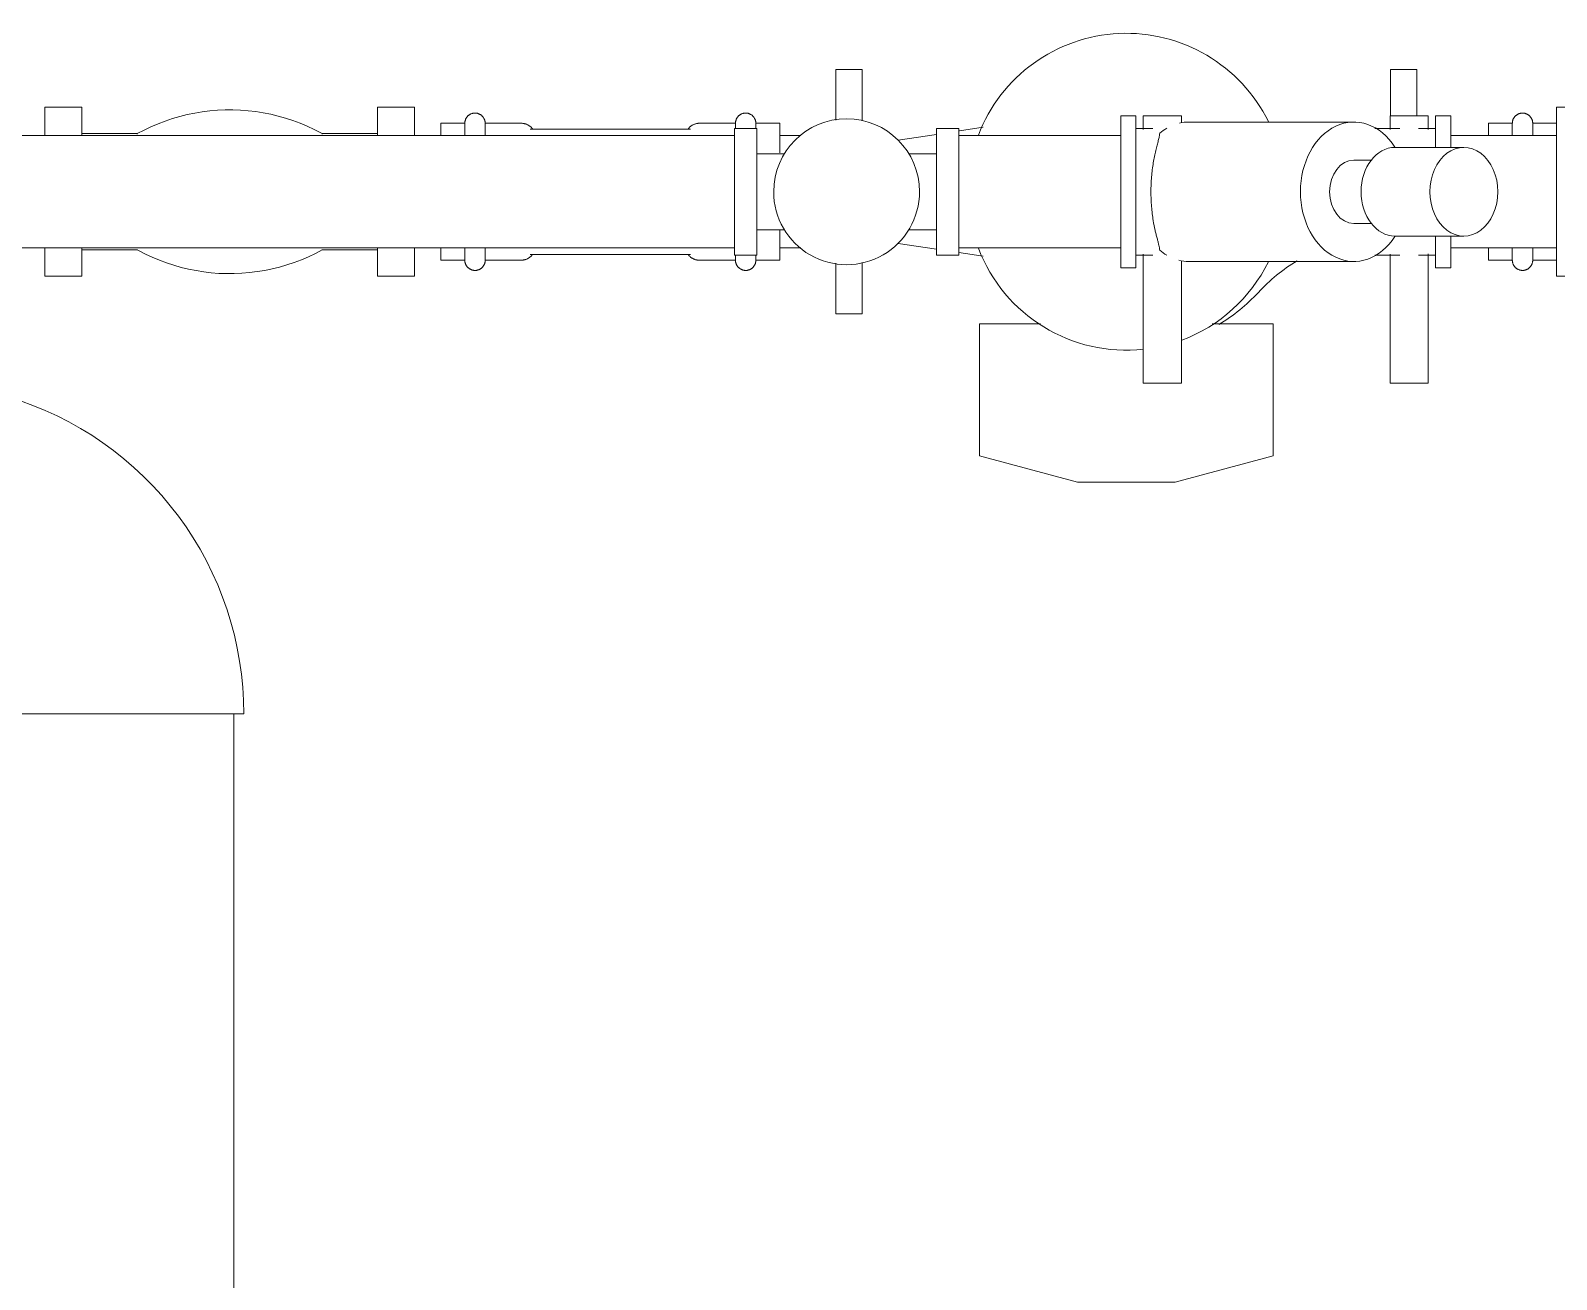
# Model space of a CAD drawing. Header units: inches. Extents: x -3299 to -2222, y -94 to 482.
# Drawn here: x -2430.77 to -2401.87, y 302.75 to 326.4 of the extents above; entities that cross this region are included whole.
import ezdxf

# ---------------------------------------------------------------- set-up
doc = ezdxf.new("R2010")
doc.units = ezdxf.units.IN
doc.header["$MEASUREMENT"] = 0
doc.layers.add('M-EQPM', color=50, linetype='Continuous', lineweight=9)
doc.layers.add('P-PIPE', color=3, linetype='Continuous', lineweight=9)

# ---------------------------------------------------------------- blocks, each defined once
blk = doc.blocks.new('Pump-Circulator-Grundfos-TPE-Close_Coupled - ERROR_LOAD TYPE CATALOG-V22-PLG_ ROOF LEVEL')
at = {"layer": 'M-EQPM'}
for p, q in [((-5, 2.312), (-5.5, 2.312)), ((-5.5, 2.312), (-5.5, 1.355)), ((-5, 1.342), (-5, 2.312)), ((5.5, 2.312), (5, 2.312)), ((5, 2.312), (5, 1.44)), ((5.5, 1.44), (5.5, 2.312)), ((-2.714, 1.221), (-3.161, 1.153)), ((-3.598, 1.087), (-4.321, 0.978)), ((-4.321, -0.978), (-3.598, -1.087)), ((-3.173, -1.151), (-2.714, -1.221)), ((-5.5, -1.355), (-5.5, -2.313)), ((-5, -2.313), (-5, -1.342)), ((-5.5, -2.313), (-5, -2.313)), ((-2.781, -2.5), (-2.781, -5.003)), ((-1.628, -2.5), (-2.781, -2.5)), ((2.781, -2.5), (1.628, -2.5)), ((2.781, -5.003), (2.781, -2.5)), ((-2.781, -5.003), (-0.927, -5.5)), ((0.927, -5.5), (2.781, -5.003)), ((-0.927, -5.5), (0.927, -5.5))]:
    blk.add_line(p, q, dxfattribs=at)
for centre, radius, start, end in [((0, 0), 3, 26.2684, 159.0803), ((0, 0), 3, 200.9197, 276.2189), ((0, 0), 3, 290.5032, 333.7316), ((5, -4.217), 3.404, 121.2259, 137.2588), ((0, 0.404), 3.404, 300.9694, 317.2588)]:
    blk.add_arc(centre, radius, start, end, dxfattribs=at)
blk = doc.blocks.new('Ball Valve - 2-6 Inch - 2_-V23-PLG_ ROOF LEVEL')
at = {"layer": 'P-PIPE'}
for p, q in [((-2.8, 1.6), (-3.5, 1.6)), ((-3.5, 1.068), (-3.5, 1.6)), ((-2.8, 1.6), (-2.8, 1.068)), ((3.5, 1.6), (2.8, 1.6)), ((2.8, 1.068), (2.8, 1.6)), ((3.5, 1.6), (3.5, 1.068)), ((-1.75, 1.1), (-2.8, 1.1)), ((-1.75, 1.093), (-1.75, 1.1)), ((2.8, 1.1), (1.75, 1.1)), ((1.75, 1.093), (1.75, 1.1)), ((-3.5, -1.6), (-3.5, -1.068)), ((-2.8, -1.068), (-2.8, -1.6)), ((-2.8, -1.1), (-1.75, -1.1)), ((-1.75, -1.1), (-1.75, -1.093)), ((1.75, -1.1), (1.75, -1.093)), ((1.75, -1.1), (2.8, -1.1)), ((2.8, -1.6), (2.8, -1.068)), ((3.5, -1.068), (3.5, -1.6)), ((-3.5, -1.6), (-2.8, -1.6)), ((2.8, -1.6), (3.5, -1.6))]:
    blk.add_line(p, q, dxfattribs=at)
at = {"layer": 'P-PIPE', "flags": 128}
for points in [[(-1.75, 1.1), (-1.622, 1.167), (-1.491, 1.23), (-1.357, 1.287), (-1.222, 1.338), (-1.084, 1.384), (-0.945, 1.425), (-0.805, 1.46), (-0.663, 1.489), (-0.519, 1.513), (-0.376, 1.531), (-0.231, 1.543), (-0.086, 1.549), (0.059, 1.55), (0.204, 1.545), (0.348, 1.534), (0.492, 1.517), (0.635, 1.494), (0.778, 1.466), (0.919, 1.432), (1.058, 1.393), (1.196, 1.347), (1.332, 1.297), (1.466, 1.241), (1.597, 1.18), (1.726, 1.113), (1.75, 1.1)], [(1.75, -1.1), (1.622, -1.167), (1.491, -1.23), (1.357, -1.287), (1.222, -1.338), (1.084, -1.384), (0.945, -1.425), (0.805, -1.46), (0.663, -1.489), (0.519, -1.513), (0.376, -1.531), (0.231, -1.543), (0.086, -1.549), (-0.059, -1.55), (-0.204, -1.545), (-0.348, -1.534), (-0.492, -1.517), (-0.635, -1.494), (-0.778, -1.466), (-0.919, -1.432), (-1.058, -1.393), (-1.196, -1.347), (-1.332, -1.297), (-1.466, -1.241), (-1.597, -1.18), (-1.726, -1.113), (-1.75, -1.1)]]:
    blk.add_lwpolyline(points, dxfattribs=at)
blk = doc.blocks.new('Ball Valve - 2-6 Inch - 2_-V26-PLG_ ROOF LEVEL')
at = {"layer": 'P-PIPE'}
for p, q in [((-2.8, 1.6), (-3.5, 1.6)), ((-3.5, -1.6), (-3.5, 1.6)), ((-2.8, 1.6), (-2.8, -1.6)), ((3.5, 1.6), (2.8, 1.6)), ((2.8, 0.503), (2.8, 1.6)), ((3.5, 1.6), (3.5, 0.503)), ((-1.75, 1.1), (-2.8, 1.1)), ((-1.75, -1.1), (-1.75, 1.1)), ((2.8, 1.1), (1.75, 1.1)), ((1.75, 0.525), (1.75, 1.1)), ((0, 0.3), (0, 0.5)), ((0, 0.5), (1.698, 0.5)), ((1.698, 0.5), (2.028, 0.5)), ((1.698, -0.5), (1.698, 0.5)), ((2.028, 0.5), (5, 0.5)), ((2.028, -0.5), (2.028, 0.5)), ((5, 0.5), (5, -0.5)), ((0, -0.5), (0, -0.3)), ((1.698, -0.5), (0, -0.5)), ((2.028, -0.5), (1.698, -0.5)), ((1.75, -1.1), (1.75, -0.525)), ((5, -0.5), (2.028, -0.5)), ((2.8, -1.6), (2.8, -0.503)), ((3.5, -0.503), (3.5, -1.6)), ((-2.8, -1.1), (-1.75, -1.1)), ((1.75, -1.1), (2.8, -1.1)), ((-3.5, -1.6), (-2.8, -1.6)), ((2.8, -1.6), (3.5, -1.6))]:
    blk.add_line(p, q, dxfattribs=at)
at = {"layer": 'P-PIPE', "flags": 128}
for points in [[(-1.75, 1.1), (-1.622, 1.167), (-1.491, 1.23), (-1.357, 1.287), (-1.222, 1.338), (-1.084, 1.384), (-0.945, 1.425), (-0.805, 1.46), (-0.663, 1.489), (-0.519, 1.513), (-0.376, 1.531), (-0.231, 1.543), (-0.086, 1.549), (0.059, 1.55), (0.204, 1.545), (0.348, 1.534), (0.492, 1.517), (0.635, 1.494), (0.778, 1.466), (0.919, 1.432), (1.058, 1.393), (1.196, 1.347), (1.332, 1.297), (1.466, 1.241), (1.597, 1.18), (1.726, 1.113), (1.75, 1.1)], [(1.75, -1.1), (1.622, -1.167), (1.491, -1.23), (1.357, -1.287), (1.222, -1.338), (1.084, -1.384), (0.945, -1.425), (0.805, -1.46), (0.663, -1.489), (0.519, -1.513), (0.376, -1.531), (0.231, -1.543), (0.086, -1.549), (-0.059, -1.55), (-0.204, -1.545), (-0.348, -1.534), (-0.492, -1.517), (-0.635, -1.494), (-0.778, -1.466), (-0.919, -1.432), (-1.058, -1.393), (-1.196, -1.347), (-1.332, -1.297), (-1.466, -1.241), (-1.597, -1.18), (-1.726, -1.113), (-1.75, -1.1)]]:
    blk.add_lwpolyline(points, dxfattribs=at)
at = {"layer": 'P-PIPE'}
for radius, start, end in [(0.6, 56.9143, 180), (0.3, 360, 180), (0.2, 360, 180), (0.2, 137.3441, 165), (0.2, 90, 120), (0.2, 45, 75), (0.2, 15, 42.6559), (0.6, 180, 303.0857), (0.3, 180, 360), (0.2, 180, 360), (0.2, 195, 225), (0.2, 240, 300), (0.2, 315, 345)]:
    blk.add_arc((0, 0), radius, start, end, dxfattribs=at)
for points, knots in [([(-0.125, 0.587), (-0.118, 0.588), (-0.1, 0.592), (-0.081, 0.595), (-0.07, 0.596)], [-0.56672734, -0.56672734, -0.56672734, -0.56672734, -0.55555556, -0.5370319, -0.5370319, -0.5370319, -0.5370319]), ([(0.07, 0.596), (0.082, 0.595), (0.1, 0.592), (0.118, 0.588), (0.125, 0.587)], [-0.46297698, -0.46297698, -0.46297698, -0.46297698, -0.44444444, -0.43329467, -0.43329467, -0.43329467, -0.43329467]), ([(-0.481, 0.358), (-0.474, 0.368), (-0.463, 0.382), (-0.45, 0.397), (-0.446, 0.402)], [-0.79646997, -0.79646997, -0.79646997, -0.79646997, -0.77777778, -0.76652009, -0.76652009, -0.76652009, -0.76652009]), ([(-0.571, 0.186), (-0.568, 0.192), (-0.562, 0.21), (-0.555, 0.228), (-0.551, 0.238)], [-0.90017278, -0.90017278, -0.90017278, -0.90017278, -0.88888889, -0.87024048, -0.87024048, -0.87024048, -0.87024048]), ([(-0.543, -0.255), (-0.547, -0.247), (-0.554, -0.23), (-0.561, -0.214), (-0.564, -0.206)], [-0.13898376, -0.13898376, -0.13898376, -0.13898376, -0.125, -0.11095305, -0.11095305, -0.11095305, -0.11095305]), ([(-0.205, -0.564), (-0.213, -0.561), (-0.23, -0.555), (-0.246, -0.547), (-0.254, -0.544)], [-0.38898095, -0.38898095, -0.38898095, -0.38898095, -0.375, -0.3608877, -0.3608877, -0.3608877, -0.3608877]), ([(0.255, -0.543), (0.247, -0.547), (0.231, -0.554), (0.214, -0.561), (0.206, -0.564)], [-0.63900087, -0.63900087, -0.63900087, -0.63900087, -0.625, -0.61088512, -0.61088512, -0.61088512, -0.61088512])]:
    blk.add_open_spline(points, degree=3, knots=knots, dxfattribs=at)
blk = doc.blocks.new('Balancing Valve - Straight - 0_5-2 Inch - Threaded - 2_-V27-PLG_ ROOF LEVEL')
at = {"layer": 'P-PIPE'}
for p, q in [((-2.697, 3.625), (-2.697, 1.178)), ((-2.697, 3.625), (-1.977, 3.625)), ((-1.977, 1.179), (-1.977, 3.625)), ((1.977, 3.625), (1.977, 1.306)), ((1.977, 3.625), (2.697, 3.625)), ((2.697, 1.179), (2.697, 3.625)), ((-2.837, 1.44), (-3.125, 1.44)), ((-3.125, 0.847), (-3.125, 1.44)), ((-2.837, 1.44), (-2.837, 0.847)), ((-2.515, 1.2), (-2.837, 1.2)), ((-1.69, 1.2), (-2.159, 1.2)), ((1.837, 1.32), (-1.29, 1.32)), ((2.837, 1.2), (2.515, 1.2)), ((3.125, 1.44), (2.837, 1.44)), ((2.837, -1.44), (2.837, 1.44)), ((3.125, 1.44), (3.125, -1.44)), ((-2.071, 0.84), (-3.374, 0.84)), ((-1.29, 0.6), (-1.622, 0.6)), ((-3.374, -0.84), (-2.071, -0.84)), ((-3.125, -1.44), (-3.125, -0.847)), ((-2.837, -0.847), (-2.837, -1.44)), ((-1.622, -0.6), (-1.29, -0.6)), ((-3.125, -1.44), (-2.837, -1.44)), ((-2.837, -1.2), (-2.515, -1.2)), ((-2.697, -1.178), (-2.697, -1.44)), ((-1.977, -1.44), (-2.697, -1.44)), ((-2.159, -1.2), (-1.69, -1.2)), ((-1.977, -1.44), (-1.977, -1.179)), ((-1.29, -1.32), (1.837, -1.32)), ((1.977, -1.306), (1.977, -1.44)), ((2.697, -1.44), (1.977, -1.44)), ((2.515, -1.2), (2.837, -1.2)), ((2.697, -1.44), (2.697, -1.179)), ((2.837, -1.44), (3.125, -1.44))]:
    blk.add_line(p, q, dxfattribs=at)
for centre, major_axis, start_param, end_param in [((-1.29, 0), (0, 1.32), 4.712389, 7.159761), ((1.837, 0), (0, 1.32), 6.096051, 6.283185), ((1.837, 0), (0, 1.32), 5.708191, 5.857876), ((-3.374, 0), (0, 0.84), 4.712389, 7.853982), ((-2.071, 0), (0, 0.84), 4.712389, 6.283185), ((-1.29, 0), (0, 0.6), 4.712389, 6.283185), ((-3.374, 0), (0, 0.84), 1.570796, 4.712389), ((-2.071, 0), (0, 0.84), 3.141593, 4.712389), ((-1.29, 0), (0, 1.32), 2.265017, 4.712389), ((-1.29, 0), (0, 0.6), 3.141593, 4.712389), ((1.837, 0), (0, 1.32), 3.566902, 3.716587), ((1.837, 0), (0, 1.32), 3.141593, 3.314785)]:
    blk.add_ellipse(centre, major_axis=major_axis, ratio=0.766044, start_param=start_param, end_param=end_param, dxfattribs=at)
for points, knots in [([(2.553, 0), (2.553, 0.095), (2.545, 0.284), (2.515, 0.529), (2.484, 0.684), (2.465, 0.766), (2.453, 0.819), (2.436, 0.881), (2.418, 0.95), (2.399, 1.03), (2.39, 1.079), (2.387, 1.108)], [0, 0, 0, 0, 0.2, 0.4, 0.55, 0.5875, 0.625, 0.7, 0.775, 0.85, 1, 1, 1, 1]), ([(2.387, -1.108), (2.389, -1.089), (2.395, -1.046), (2.409, -0.984), (2.424, -0.927), (2.436, -0.881), (2.449, -0.831), (2.466, -0.762), (2.487, -0.669), (2.517, -0.507), (2.545, -0.284), (2.553, -0.095), (2.553, 0)], [0, 0, 0, 0, 0.1, 0.2, 0.25, 0.3, 0.35, 0.4, 0.5, 0.6, 0.8, 1, 1, 1, 1])]:
    blk.add_open_spline(points, degree=3, knots=knots, dxfattribs=at)
blk = doc.blocks.new('Check Valve - 0_375-4 Inch - Threaded - 2_-V28-PLG_ ROOF LEVEL')
at = {"layer": 'P-PIPE'}
for p, q in [((-1.7, 1.2), (-2.125, 1.2)), ((-2.125, -1.2), (-2.125, 1.2)), ((-1.7, 1.2), (-1.7, -1.2)), ((2.125, 1.2), (1.7, 1.2)), ((1.7, -1.2), (1.7, 1.2)), ((2.125, 1.2), (2.125, -1.2)), ((-1.174, 0.72), (-1.7, 0.72)), ((1.7, 0.72), (1.174, 0.72)), ((-1.7, -0.72), (-1.174, -0.72)), ((1.174, -0.72), (1.7, -0.72)), ((-2.125, -1.2), (-1.7, -1.2)), ((1.7, -1.2), (2.125, -1.2))]:
    blk.add_line(p, q, dxfattribs=at)
for start, end in [(360, 180), (180, 360)]:
    blk.add_arc((0, 0), 1.381, start, end, dxfattribs=at)
blk = doc.blocks.new('Elbow - Welded - Generic - Standard-V39-PLG_ ROOF LEVEL')
at = {"layer": 'P-PIPE'}
for p, q in [((-2.25, 4.016), (2.25, 4.016)), ((-4.016, -2.25), (-4.016, 2.25))]:
    blk.add_line(p, q, dxfattribs=at)
at = {"layer": 'P-PIPE', "flags": 128}
for points in [[(-4.016, -2.25), (-3.765, -2.245), (-3.515, -2.23), (-3.266, -2.205), (-3.018, -2.17), (-2.771, -2.125), (-2.526, -2.07), (-2.284, -2.006), (-2.045, -1.932), (-1.808, -1.848), (-1.576, -1.755), (-1.347, -1.653), (-1.122, -1.542), (-0.902, -1.422), (-0.687, -1.293), (-0.478, -1.156), (-0.274, -1.01), (-0.076, -0.856), (0.116, -0.695), (0.301, -0.526), (0.479, -0.35), (0.65, -0.166), (0.814, 0.024), (0.969, 0.22), (1.117, 0.422), (1.257, 0.63), (1.388, 0.844), (1.51, 1.063), (1.624, 1.286), (1.729, 1.514), (1.824, 1.745), (1.91, 1.981), (1.987, 2.219), (2.054, 2.461), (2.111, 2.705), (2.159, 2.951), (2.196, 3.199), (2.224, 3.448), (2.242, 3.698), (2.25, 3.948), (2.25, 4.016)], [(-2.25, 4.016), (-2.251, 3.945), (-2.256, 3.875), (-2.263, 3.804), (-2.273, 3.734), (-2.285, 3.665), (-2.301, 3.596), (-2.319, 3.528), (-2.34, 3.46), (-2.363, 3.394), (-2.389, 3.328), (-2.418, 3.264), (-2.45, 3.2), (-2.483, 3.138), (-2.52, 3.078), (-2.558, 3.019), (-2.599, 2.961), (-2.643, 2.905), (-2.688, 2.851), (-2.736, 2.799), (-2.786, 2.749), (-2.837, 2.701), (-2.891, 2.655), (-2.946, 2.611), (-3.003, 2.569), (-3.062, 2.53), (-3.122, 2.493), (-3.184, 2.458), (-3.246, 2.426), (-3.311, 2.397), (-3.376, 2.37), (-3.442, 2.346), (-3.509, 2.324), (-3.578, 2.305), (-3.646, 2.289), (-3.716, 2.276), (-3.785, 2.265), (-3.856, 2.257), (-3.926, 2.252), (-3.997, 2.25), (-4.016, 2.25)]]:
    blk.add_lwpolyline(points, dxfattribs=at)

msp = doc.modelspace()

# ---------------------------------------------------------------- linework, layer by layer
at = {"layer": 'P-PIPE'}
for p, q in [((-2422.547, 324.641), (-2423.001, 324.641)), ((-2421.48, 324.641), (-2422.161, 324.641)), ((-2417.421, 324.641), (-2418.102, 324.641)), ((-2416.581, 324.641), (-2417.035, 324.641)), ((-2402.709, 324.641), (-2403.163, 324.641)), ((-2401.873, 324.641), (-2402.323, 324.641)), ((-2417.442, 324.406), (-2451.501, 324.406)), ((-2418.275, 324.532), (-2421.307, 324.532)), ((-2416.182, 324.406), (-2416.581, 324.406)), ((-2410.125, 324.406), (-2413.192, 324.406)), ((-2401.873, 324.406), (-2403.875, 324.406)), ((-2451.501, 322.282), (-2417.442, 322.282)), ((-2416.581, 322.282), (-2416.182, 322.282)), ((-2413.192, 322.282), (-2410.125, 322.282)), ((-2403.875, 322.282), (-2401.873, 322.282)), ((-2423.001, 322.048), (-2422.547, 322.048)), ((-2422.161, 322.048), (-2421.48, 322.048)), ((-2421.307, 322.157), (-2418.275, 322.157)), ((-2418.102, 322.048), (-2417.421, 322.048)), ((-2417.035, 322.048), (-2416.581, 322.048)), ((-2403.163, 322.048), (-2402.709, 322.048)), ((-2402.323, 322.048), (-2401.873, 322.048)), ((-2426.92, 238.923), (-2426.92, 313.46))]:
    msp.add_line(p, q, dxfattribs=at)
at = {"layer": 'P-PIPE', "flags": 128}
for points in [[(-2422.547, 324.641), (-2422.547, 324.649), (-2422.546, 324.656), (-2422.546, 324.664), (-2422.545, 324.672), (-2422.543, 324.679), (-2422.542, 324.687), (-2422.54, 324.694), (-2422.537, 324.702), (-2422.535, 324.709), (-2422.532, 324.716), (-2422.529, 324.723), (-2422.525, 324.73), (-2422.522, 324.737), (-2422.518, 324.743), (-2422.513, 324.75), (-2422.509, 324.756), (-2422.504, 324.762), (-2422.499, 324.768), (-2422.494, 324.774), (-2422.489, 324.779), (-2422.483, 324.785), (-2422.477, 324.79), (-2422.471, 324.794), (-2422.465, 324.799), (-2422.458, 324.803), (-2422.452, 324.807), (-2422.445, 324.811), (-2422.438, 324.815), (-2422.431, 324.818), (-2422.424, 324.821), (-2422.417, 324.823), (-2422.409, 324.826), (-2422.402, 324.828), (-2422.394, 324.83), (-2422.387, 324.831), (-2422.379, 324.832), (-2422.372, 324.833), (-2422.364, 324.834), (-2422.356, 324.834), (-2422.348, 324.834), (-2422.341, 324.833), (-2422.333, 324.833), (-2422.325, 324.832), (-2422.318, 324.83), (-2422.31, 324.829), (-2422.303, 324.827), (-2422.295, 324.825), (-2422.288, 324.822), (-2422.281, 324.819), (-2422.274, 324.816), (-2422.267, 324.813), (-2422.26, 324.809), (-2422.253, 324.805), (-2422.247, 324.801), (-2422.24, 324.797), (-2422.234, 324.792), (-2422.228, 324.787), (-2422.223, 324.782), (-2422.217, 324.777), (-2422.212, 324.771), (-2422.207, 324.765), (-2422.202, 324.759), (-2422.197, 324.753), (-2422.193, 324.747), (-2422.189, 324.74), (-2422.185, 324.734), (-2422.181, 324.727), (-2422.178, 324.72), (-2422.175, 324.713), (-2422.172, 324.705), (-2422.17, 324.698), (-2422.168, 324.691), (-2422.166, 324.683), (-2422.164, 324.676), (-2422.163, 324.668), (-2422.162, 324.66), (-2422.161, 324.653), (-2422.161, 324.645), (-2422.161, 324.641)], [(-2422.547, 324.6), (-2422.547, 324.612), (-2422.547, 324.622), (-2422.547, 324.63), (-2422.547, 324.635), (-2422.547, 324.639), (-2422.547, 324.641), (-2422.547, 324.641)], [(-2422.547, 324.641), (-2422.547, 324.64), (-2422.547, 324.637), (-2422.547, 324.631), (-2422.547, 324.624), (-2422.547, 324.615), (-2422.547, 324.604), (-2422.547, 324.59), (-2422.547, 324.575), (-2422.547, 324.558), (-2422.547, 324.538), (-2422.547, 324.517), (-2422.547, 324.494), (-2422.547, 324.469), (-2422.547, 324.443), (-2422.547, 324.414)], [(-2422.161, 324.406), (-2422.161, 324.435), (-2422.161, 324.462), (-2422.161, 324.488), (-2422.161, 324.511), (-2422.161, 324.533), (-2422.161, 324.553), (-2422.161, 324.571), (-2422.161, 324.586), (-2422.161, 324.6), (-2422.161, 324.612), (-2422.161, 324.622), (-2422.161, 324.63), (-2422.161, 324.635), (-2422.161, 324.639), (-2422.161, 324.641), (-2422.161, 324.641)], [(-2422.161, 324.641), (-2422.161, 324.64), (-2422.161, 324.637), (-2422.161, 324.631), (-2422.161, 324.624), (-2422.161, 324.615), (-2422.161, 324.604)], [(-2421.48, 324.641), (-2421.469, 324.641), (-2421.458, 324.64), (-2421.447, 324.639), (-2421.437, 324.637), (-2421.426, 324.635), (-2421.415, 324.633), (-2421.405, 324.63), (-2421.394, 324.627), (-2421.384, 324.623), (-2421.374, 324.619), (-2421.364, 324.615), (-2421.354, 324.61), (-2421.345, 324.605), (-2421.335, 324.599), (-2421.326, 324.593), (-2421.317, 324.587), (-2421.309, 324.58), (-2421.3, 324.573), (-2421.292, 324.566), (-2421.285, 324.558), (-2421.277, 324.55), (-2421.27, 324.542), (-2421.263, 324.533), (-2421.262, 324.532)], [(-2418.32, 324.532), (-2418.313, 324.54), (-2418.306, 324.549), (-2418.299, 324.557), (-2418.291, 324.564), (-2418.283, 324.572), (-2418.275, 324.579), (-2418.266, 324.586), (-2418.258, 324.592), (-2418.248, 324.598), (-2418.239, 324.604), (-2418.23, 324.609), (-2418.22, 324.614), (-2418.21, 324.619), (-2418.2, 324.623), (-2418.19, 324.626), (-2418.179, 324.63), (-2418.169, 324.633), (-2418.158, 324.635), (-2418.147, 324.637), (-2418.137, 324.639), (-2418.126, 324.64), (-2418.115, 324.64), (-2418.104, 324.641), (-2418.102, 324.641)], [(-2417.421, 324.641), (-2417.421, 324.649), (-2417.42, 324.656), (-2417.42, 324.664), (-2417.419, 324.672), (-2417.417, 324.679), (-2417.416, 324.687), (-2417.414, 324.694), (-2417.411, 324.702), (-2417.409, 324.709), (-2417.406, 324.716), (-2417.403, 324.723), (-2417.399, 324.73), (-2417.396, 324.737), (-2417.392, 324.743), (-2417.387, 324.75), (-2417.383, 324.756), (-2417.378, 324.762), (-2417.373, 324.768), (-2417.368, 324.774), (-2417.363, 324.779), (-2417.357, 324.785), (-2417.351, 324.79), (-2417.345, 324.794), (-2417.339, 324.799), (-2417.332, 324.803), (-2417.326, 324.807), (-2417.319, 324.811), (-2417.312, 324.815), (-2417.305, 324.818), (-2417.298, 324.821), (-2417.291, 324.823), (-2417.283, 324.826), (-2417.276, 324.828), (-2417.268, 324.83), (-2417.261, 324.831), (-2417.253, 324.832), (-2417.246, 324.833), (-2417.238, 324.834), (-2417.23, 324.834), (-2417.222, 324.834), (-2417.215, 324.833), (-2417.207, 324.833), (-2417.199, 324.832), (-2417.192, 324.83), (-2417.184, 324.829), (-2417.177, 324.827), (-2417.169, 324.825), (-2417.162, 324.822), (-2417.155, 324.819), (-2417.148, 324.816), (-2417.141, 324.813), (-2417.134, 324.809), (-2417.127, 324.805), (-2417.121, 324.801), (-2417.114, 324.797), (-2417.108, 324.792), (-2417.102, 324.787), (-2417.097, 324.782), (-2417.091, 324.777), (-2417.086, 324.771), (-2417.081, 324.765), (-2417.076, 324.759), (-2417.071, 324.753), (-2417.067, 324.747), (-2417.063, 324.74), (-2417.059, 324.734), (-2417.055, 324.727), (-2417.052, 324.72), (-2417.049, 324.713), (-2417.046, 324.705), (-2417.044, 324.698), (-2417.042, 324.691), (-2417.04, 324.683), (-2417.038, 324.676), (-2417.037, 324.668), (-2417.036, 324.66), (-2417.035, 324.653), (-2417.035, 324.645), (-2417.035, 324.641)], [(-2417.421, 324.6), (-2417.421, 324.612), (-2417.421, 324.622), (-2417.421, 324.63), (-2417.421, 324.635), (-2417.421, 324.639), (-2417.421, 324.641), (-2417.421, 324.641)], [(-2417.421, 324.641), (-2417.421, 324.64), (-2417.421, 324.637), (-2417.421, 324.631), (-2417.421, 324.624), (-2417.421, 324.615), (-2417.421, 324.604), (-2417.421, 324.59), (-2417.421, 324.575), (-2417.421, 324.558), (-2417.421, 324.542)], [(-2417.035, 324.553), (-2417.035, 324.571), (-2417.035, 324.586), (-2417.035, 324.6), (-2417.035, 324.612), (-2417.035, 324.622), (-2417.035, 324.63), (-2417.035, 324.635), (-2417.035, 324.639), (-2417.035, 324.641), (-2417.035, 324.641)], [(-2417.035, 324.641), (-2417.035, 324.64), (-2417.035, 324.637), (-2417.035, 324.631), (-2417.035, 324.624), (-2417.035, 324.615), (-2417.035, 324.604)], [(-2402.709, 324.641), (-2402.708, 324.649), (-2402.708, 324.656), (-2402.707, 324.664), (-2402.706, 324.672), (-2402.705, 324.679), (-2402.703, 324.687), (-2402.701, 324.694), (-2402.699, 324.702), (-2402.696, 324.709), (-2402.693, 324.716), (-2402.69, 324.723), (-2402.687, 324.73), (-2402.683, 324.737), (-2402.679, 324.743), (-2402.675, 324.75), (-2402.67, 324.756), (-2402.666, 324.762), (-2402.661, 324.768), (-2402.655, 324.774), (-2402.65, 324.779), (-2402.644, 324.785), (-2402.639, 324.79), (-2402.632, 324.794), (-2402.626, 324.799), (-2402.62, 324.803), (-2402.613, 324.807), (-2402.607, 324.811), (-2402.6, 324.815), (-2402.593, 324.818), (-2402.586, 324.821), (-2402.578, 324.823), (-2402.571, 324.826), (-2402.563, 324.828), (-2402.556, 324.83), (-2402.548, 324.831), (-2402.541, 324.832), (-2402.533, 324.833), (-2402.525, 324.834), (-2402.518, 324.834), (-2402.51, 324.834), (-2402.502, 324.833), (-2402.495, 324.833), (-2402.487, 324.832), (-2402.479, 324.83), (-2402.472, 324.829), (-2402.464, 324.827), (-2402.457, 324.825), (-2402.45, 324.822), (-2402.442, 324.819), (-2402.435, 324.816), (-2402.428, 324.813), (-2402.421, 324.809), (-2402.415, 324.805), (-2402.408, 324.801), (-2402.402, 324.797), (-2402.396, 324.792), (-2402.39, 324.787), (-2402.384, 324.782), (-2402.379, 324.777), (-2402.373, 324.771), (-2402.368, 324.765), (-2402.363, 324.759), (-2402.359, 324.753), (-2402.354, 324.747), (-2402.35, 324.74), (-2402.346, 324.734), (-2402.343, 324.727), (-2402.339, 324.72), (-2402.336, 324.713), (-2402.334, 324.705), (-2402.331, 324.698), (-2402.329, 324.691), (-2402.327, 324.683), (-2402.326, 324.676), (-2402.325, 324.668), (-2402.324, 324.66), (-2402.323, 324.653), (-2402.323, 324.645), (-2402.323, 324.641)], [(-2402.709, 324.6), (-2402.709, 324.612), (-2402.709, 324.622), (-2402.709, 324.63), (-2402.709, 324.635), (-2402.709, 324.639), (-2402.709, 324.641), (-2402.709, 324.641)], [(-2402.709, 324.641), (-2402.709, 324.64), (-2402.709, 324.637), (-2402.709, 324.631), (-2402.709, 324.624), (-2402.709, 324.615), (-2402.709, 324.604), (-2402.709, 324.59), (-2402.709, 324.575), (-2402.709, 324.558), (-2402.709, 324.538), (-2402.709, 324.517), (-2402.709, 324.494), (-2402.709, 324.469), (-2402.709, 324.443), (-2402.709, 324.414)], [(-2402.323, 324.406), (-2402.323, 324.435), (-2402.323, 324.462), (-2402.323, 324.488), (-2402.323, 324.511), (-2402.323, 324.533), (-2402.323, 324.553), (-2402.323, 324.571), (-2402.323, 324.586), (-2402.323, 324.6), (-2402.323, 324.612), (-2402.323, 324.622), (-2402.323, 324.63), (-2402.323, 324.635), (-2402.323, 324.639), (-2402.323, 324.641), (-2402.323, 324.641)], [(-2402.323, 324.641), (-2402.323, 324.64), (-2402.323, 324.637), (-2402.323, 324.631), (-2402.323, 324.624), (-2402.323, 324.615), (-2402.323, 324.604)], [(-2422.547, 322.282), (-2422.547, 322.253), (-2422.547, 322.226), (-2422.547, 322.201), (-2422.547, 322.177), (-2422.547, 322.156), (-2422.547, 322.136), (-2422.547, 322.118), (-2422.547, 322.102), (-2422.547, 322.088), (-2422.547, 322.076), (-2422.547, 322.067), (-2422.547, 322.059), (-2422.547, 322.053), (-2422.547, 322.049), (-2422.547, 322.048), (-2422.547, 322.048)], [(-2422.161, 322.048), (-2422.161, 322.049), (-2422.161, 322.052), (-2422.161, 322.057), (-2422.161, 322.064), (-2422.161, 322.074), (-2422.161, 322.085), (-2422.161, 322.098), (-2422.161, 322.114), (-2422.161, 322.131), (-2422.161, 322.15), (-2422.161, 322.171), (-2422.161, 322.194), (-2422.161, 322.219), (-2422.161, 322.246), (-2422.161, 322.274)], [(-2402.709, 322.282), (-2402.709, 322.253), (-2402.709, 322.226), (-2402.709, 322.201), (-2402.709, 322.177), (-2402.709, 322.156), (-2402.709, 322.136), (-2402.709, 322.118), (-2402.709, 322.102), (-2402.709, 322.088), (-2402.709, 322.076), (-2402.709, 322.067), (-2402.709, 322.059), (-2402.709, 322.053), (-2402.709, 322.049), (-2402.709, 322.048), (-2402.709, 322.048)], [(-2402.323, 322.048), (-2402.323, 322.049), (-2402.323, 322.052), (-2402.323, 322.057), (-2402.323, 322.064), (-2402.323, 322.074), (-2402.323, 322.085), (-2402.323, 322.098), (-2402.323, 322.114), (-2402.323, 322.131), (-2402.323, 322.15), (-2402.323, 322.171), (-2402.323, 322.194), (-2402.323, 322.219), (-2402.323, 322.246), (-2402.323, 322.274)], [(-2422.547, 322.048), (-2422.547, 322.049), (-2422.547, 322.052), (-2422.547, 322.057), (-2422.547, 322.064), (-2422.547, 322.074), (-2422.547, 322.085)], [(-2422.161, 322.048), (-2422.161, 322.04), (-2422.162, 322.032), (-2422.162, 322.025), (-2422.164, 322.017), (-2422.165, 322.009), (-2422.167, 322.002), (-2422.169, 321.994), (-2422.171, 321.987), (-2422.173, 321.98), (-2422.176, 321.973), (-2422.179, 321.966), (-2422.183, 321.959), (-2422.187, 321.952), (-2422.191, 321.945), (-2422.195, 321.939), (-2422.199, 321.933), (-2422.204, 321.926), (-2422.209, 321.921), (-2422.214, 321.915), (-2422.22, 321.909), (-2422.225, 321.904), (-2422.231, 321.899), (-2422.237, 321.894), (-2422.243, 321.89), (-2422.25, 321.885), (-2422.256, 321.881), (-2422.263, 321.878), (-2422.27, 321.874), (-2422.277, 321.871), (-2422.284, 321.868), (-2422.291, 321.865), (-2422.299, 321.863), (-2422.306, 321.861), (-2422.314, 321.859), (-2422.321, 321.858), (-2422.329, 321.856), (-2422.337, 321.856), (-2422.344, 321.855), (-2422.352, 321.855), (-2422.36, 321.855), (-2422.367, 321.855), (-2422.375, 321.856), (-2422.383, 321.857), (-2422.39, 321.858), (-2422.398, 321.86), (-2422.405, 321.862), (-2422.413, 321.864), (-2422.42, 321.866), (-2422.427, 321.869), (-2422.434, 321.872), (-2422.441, 321.876), (-2422.448, 321.879), (-2422.455, 321.883), (-2422.461, 321.887), (-2422.468, 321.892), (-2422.474, 321.896), (-2422.48, 321.901), (-2422.486, 321.906), (-2422.491, 321.912), (-2422.496, 321.917), (-2422.501, 321.923), (-2422.506, 321.929), (-2422.511, 321.935), (-2422.515, 321.942), (-2422.519, 321.948), (-2422.523, 321.955), (-2422.527, 321.962), (-2422.53, 321.969), (-2422.533, 321.976), (-2422.536, 321.983), (-2422.538, 321.99), (-2422.54, 321.998), (-2422.542, 322.005), (-2422.544, 322.013), (-2422.545, 322.021), (-2422.546, 322.028), (-2422.547, 322.036), (-2422.547, 322.044), (-2422.547, 322.048)], [(-2422.161, 322.088), (-2422.161, 322.076), (-2422.161, 322.067), (-2422.161, 322.059), (-2422.161, 322.053), (-2422.161, 322.049), (-2422.161, 322.048), (-2422.161, 322.048)], [(-2421.262, 322.157), (-2421.269, 322.148), (-2421.276, 322.14), (-2421.283, 322.132), (-2421.291, 322.124), (-2421.299, 322.117), (-2421.307, 322.11), (-2421.316, 322.103), (-2421.325, 322.097), (-2421.334, 322.09), (-2421.343, 322.085), (-2421.352, 322.08), (-2421.362, 322.075), (-2421.372, 322.07), (-2421.382, 322.066), (-2421.392, 322.062), (-2421.403, 322.059), (-2421.413, 322.056), (-2421.424, 322.054), (-2421.435, 322.052), (-2421.445, 322.05), (-2421.456, 322.049), (-2421.467, 322.048), (-2421.478, 322.048), (-2421.48, 322.048)], [(-2418.102, 322.048), (-2418.113, 322.048), (-2418.124, 322.049), (-2418.135, 322.05), (-2418.145, 322.051), (-2418.156, 322.053), (-2418.167, 322.056), (-2418.177, 322.058), (-2418.188, 322.062), (-2418.198, 322.065), (-2418.208, 322.069), (-2418.218, 322.074), (-2418.228, 322.079), (-2418.237, 322.084), (-2418.247, 322.089), (-2418.256, 322.095), (-2418.265, 322.102), (-2418.273, 322.108), (-2418.282, 322.115), (-2418.29, 322.123), (-2418.298, 322.13), (-2418.305, 322.138), (-2418.312, 322.147), (-2418.319, 322.155), (-2418.32, 322.157)], [(-2417.421, 322.136), (-2417.421, 322.118), (-2417.421, 322.102), (-2417.421, 322.088), (-2417.421, 322.076), (-2417.421, 322.067), (-2417.421, 322.059), (-2417.421, 322.053), (-2417.421, 322.049), (-2417.421, 322.048), (-2417.421, 322.048)], [(-2417.421, 322.048), (-2417.421, 322.049), (-2417.421, 322.052), (-2417.421, 322.057), (-2417.421, 322.064), (-2417.421, 322.074), (-2417.421, 322.085)], [(-2417.035, 322.048), (-2417.035, 322.04), (-2417.036, 322.032), (-2417.036, 322.025), (-2417.038, 322.017), (-2417.039, 322.009), (-2417.041, 322.002), (-2417.043, 321.994), (-2417.045, 321.987), (-2417.047, 321.98), (-2417.05, 321.973), (-2417.053, 321.966), (-2417.057, 321.959), (-2417.061, 321.952), (-2417.065, 321.945), (-2417.069, 321.939), (-2417.073, 321.933), (-2417.078, 321.926), (-2417.083, 321.921), (-2417.088, 321.915), (-2417.094, 321.909), (-2417.099, 321.904), (-2417.105, 321.899), (-2417.111, 321.894), (-2417.117, 321.89), (-2417.124, 321.885), (-2417.13, 321.881), (-2417.137, 321.878), (-2417.144, 321.874), (-2417.151, 321.871), (-2417.158, 321.868), (-2417.165, 321.865), (-2417.173, 321.863), (-2417.18, 321.861), (-2417.188, 321.859), (-2417.195, 321.858), (-2417.203, 321.856), (-2417.211, 321.856), (-2417.218, 321.855), (-2417.226, 321.855), (-2417.234, 321.855), (-2417.241, 321.855), (-2417.249, 321.856), (-2417.257, 321.857), (-2417.264, 321.858), (-2417.272, 321.86), (-2417.279, 321.862), (-2417.287, 321.864), (-2417.294, 321.866), (-2417.301, 321.869), (-2417.308, 321.872), (-2417.315, 321.876), (-2417.322, 321.879), (-2417.329, 321.883), (-2417.335, 321.887), (-2417.342, 321.892), (-2417.348, 321.896), (-2417.354, 321.901), (-2417.36, 321.906), (-2417.365, 321.912), (-2417.37, 321.917), (-2417.375, 321.923), (-2417.38, 321.929), (-2417.385, 321.935), (-2417.389, 321.942), (-2417.393, 321.948), (-2417.397, 321.955), (-2417.401, 321.962), (-2417.404, 321.969), (-2417.407, 321.976), (-2417.41, 321.983), (-2417.412, 321.99), (-2417.414, 321.998), (-2417.416, 322.005), (-2417.418, 322.013), (-2417.419, 322.021), (-2417.42, 322.028), (-2417.421, 322.036), (-2417.421, 322.044), (-2417.421, 322.048)], [(-2417.035, 322.048), (-2417.035, 322.049), (-2417.035, 322.052), (-2417.035, 322.057), (-2417.035, 322.064), (-2417.035, 322.074), (-2417.035, 322.085), (-2417.035, 322.098), (-2417.035, 322.114), (-2417.035, 322.131), (-2417.035, 322.146)], [(-2417.035, 322.088), (-2417.035, 322.076), (-2417.035, 322.067), (-2417.035, 322.059), (-2417.035, 322.053), (-2417.035, 322.049), (-2417.035, 322.048), (-2417.035, 322.048)], [(-2402.709, 322.048), (-2402.709, 322.049), (-2402.709, 322.052), (-2402.709, 322.057), (-2402.709, 322.064), (-2402.709, 322.074), (-2402.709, 322.085)], [(-2402.323, 322.048), (-2402.323, 322.04), (-2402.323, 322.032), (-2402.324, 322.025), (-2402.325, 322.017), (-2402.326, 322.009), (-2402.328, 322.002), (-2402.33, 321.994), (-2402.332, 321.987), (-2402.335, 321.98), (-2402.338, 321.973), (-2402.341, 321.966), (-2402.344, 321.959), (-2402.348, 321.952), (-2402.352, 321.945), (-2402.356, 321.939), (-2402.361, 321.933), (-2402.365, 321.926), (-2402.37, 321.921), (-2402.376, 321.915), (-2402.381, 321.909), (-2402.387, 321.904), (-2402.393, 321.899), (-2402.399, 321.894), (-2402.405, 321.89), (-2402.411, 321.885), (-2402.418, 321.881), (-2402.425, 321.878), (-2402.431, 321.874), (-2402.438, 321.871), (-2402.446, 321.868), (-2402.453, 321.865), (-2402.46, 321.863), (-2402.468, 321.861), (-2402.475, 321.859), (-2402.483, 321.858), (-2402.49, 321.856), (-2402.498, 321.856), (-2402.506, 321.855), (-2402.513, 321.855), (-2402.521, 321.855), (-2402.529, 321.855), (-2402.537, 321.856), (-2402.544, 321.857), (-2402.552, 321.858), (-2402.559, 321.86), (-2402.567, 321.862), (-2402.574, 321.864), (-2402.582, 321.866), (-2402.589, 321.869), (-2402.596, 321.872), (-2402.603, 321.876), (-2402.61, 321.879), (-2402.616, 321.883), (-2402.623, 321.887), (-2402.629, 321.892), (-2402.635, 321.896), (-2402.641, 321.901), (-2402.647, 321.906), (-2402.653, 321.912), (-2402.658, 321.917), (-2402.663, 321.923), (-2402.668, 321.929), (-2402.672, 321.935), (-2402.677, 321.942), (-2402.681, 321.948), (-2402.685, 321.955), (-2402.688, 321.962), (-2402.692, 321.969), (-2402.695, 321.976), (-2402.697, 321.983), (-2402.7, 321.99), (-2402.702, 321.998), (-2402.704, 322.005), (-2402.705, 322.013), (-2402.707, 322.021), (-2402.708, 322.028), (-2402.708, 322.036), (-2402.709, 322.044), (-2402.709, 322.048)], [(-2402.323, 322.088), (-2402.323, 322.076), (-2402.323, 322.067), (-2402.323, 322.059), (-2402.323, 322.053), (-2402.323, 322.049), (-2402.323, 322.048), (-2402.323, 322.048)]]:
    msp.add_lwpolyline(points, dxfattribs=at)
at = {"layer": 'P-PIPE'}
for centre, major_axis, ratio, start_param, end_param in [((-2423.001, 323.344), (0, 1.296), 0.000006, 5.6925, 6.283185), ((-2422.547, 323.344), (0, 1.297), 0.000006, 5.6925, 6.283185), ((-2422.161, 323.344), (0, 1.296), 0.000006, 5.6925, 6.283185), ((-2417.421, 323.344), (0, 1.296), 0.000006, 6.021386, 6.283185), ((-2417.035, 323.344), (0, 1.297), 0.000006, 6.021386, 6.283185), ((-2416.581, 323.344), (0, 1.297), 0.000006, 5.315153, 6.283185), ((-2403.163, 323.344), (0, 1.296), 0.000002, 0, 0.590685), ((-2402.709, 323.344), (0, 1.296), 0.000002, 0, 0.590685), ((-2402.323, 323.344), (0, 1.296), 0.000002, 0, 0.590685), ((-2416.581, 323.344), (0, 1.296), 0.000006, 3.141593, 4.109625), ((-2423.001, 323.344), (0, 1.296), 0.000006, 3.141593, 3.732277), ((-2422.547, 323.344), (0, 1.297), 0.000006, 3.141593, 3.732277), ((-2422.161, 323.344), (0, 1.296), 0.000006, 3.141593, 3.732277), ((-2403.163, 323.344), (0, 1.296), 0.000002, 2.550908, 3.141593), ((-2402.709, 323.344), (0, 1.297), 0.000002, 2.550908, 3.141593), ((-2402.323, 323.344), (0, 1.296), 0.000002, 2.550908, 3.141593), ((-2417.421, 323.344), (0, 1.297), 0.000006, 3.141593, 3.403392), ((-2417.035, 323.344), (0, 1.297), 0.000006, 3.141593, 3.403392)]:
    msp.add_ellipse(centre, major_axis=major_axis, ratio=ratio, start_param=start_param, end_param=end_param, dxfattribs=at)

# ---------------------------------------------------------------- block references
at = {"layer": 'M-EQPM'}
msp.add_blockref('Pump-Circulator-Grundfos-TPE-Close_Coupled - ERROR_LOAD TYPE CATALOG-V22-PLG_ ROOF LEVEL', (-2410.019, 323.344), dxfattribs=at)
at = {"layer": 'P-PIPE'}
for name, p in [('Ball Valve - 2-6 Inch - 2_-V23-PLG_ ROOF LEVEL', (-2427, 323.344)), ('Ball Valve - 2-6 Inch - 2_-V26-PLG_ ROOF LEVEL', (-2398.373, 323.344))]:
    msp.add_blockref(name, p, dxfattribs=at)
for name, p, rotation in [('Check Valve - 0_375-4 Inch - Threaded - 2_-V28-PLG_ ROOF LEVEL', (-2415.317, 323.344), 180), ('Balancing Valve - Straight - 0_5-2 Inch - Threaded - 2_-V27-PLG_ ROOF LEVEL', (-2407, 323.344), 180), ('Elbow - Welded - Generic - Standard-V39-PLG_ ROOF LEVEL', (-2428.982, 317.476), 90)]:
    msp.add_blockref(name, p, dxfattribs=dict(at, rotation=rotation))

doc.saveas('drawing.dxf')
